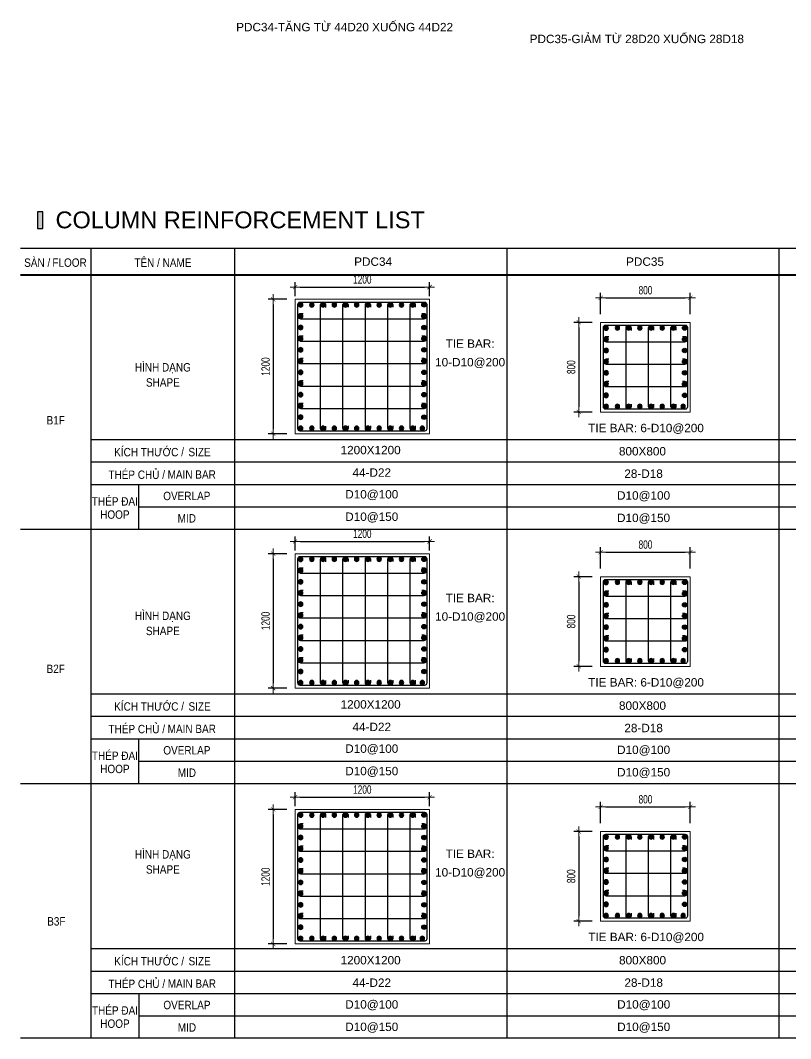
# Model space of a CAD drawing. Header units: millimetres. Extents: x 49323 to 598907, y -6102 to 181761.
# Drawn here: x 568874 to 575746, y 76980 to 86065 of the extents above; entities that cross this region are included whole.
import ezdxf
from ezdxf.enums import TextEntityAlignment as Align

# ---------------------------------------------------------------- set-up
doc = ezdxf.new("R2010")
doc.units = ezdxf.units.MM
doc.linetypes.add('CENTER2', pattern=[1.125, 0.75, -0.125, 0.125, -0.125])
doc.layers.get('Defpoints').update_dxf_attribs({"color": 151, "lineweight": 9})
for name, color, linetype in [('2', 2, 'Continuous'), ('CEN', 1, 'CENTER2'), ('STL', 3, 'Continuous'), ('TIT1', 3, 'Continuous'), ('TXT', 3, 'Continuous')]:
    doc.layers.add(name, color=color, linetype=linetype)
for name, color, linetype, lineweight in [('NDC_S_CONTINUOUS', 3, 'Continuous', 20), ('NDC_S_DIM', 1, 'Continuous', 15), ('NDC_S_VN TEXT', 7, 'Continuous', 20)]:
    doc.layers.add(name, color=color, linetype=linetype, lineweight=lineweight)
doc.styles.add('ARIAL', font='arial.ttf', dxfattribs={"width": 0.8})
doc.styles.add('NDC_ARIAL', font='arial.ttf', dxfattribs={"width": 0.85})
doc.styles.add('NDC_DIM', font='', dxfattribs={"width": 0.75})
doc.styles.get('NDC_DIM').set_extended_font_data('Dotum')
doc.dimstyles.new('NDC_dim_30', dxfattribs={"dimscale": 30, "dimtxt": 2.5, "dimasz": 1.5, "dimexe": 1.5, "dimexo": 2.5, "dimgap": 1, "dimtad": 1, "dimdec": 0, "dimzin": 0, "dimdsep": 46, "dimtxsty": 'NDC_DIM', "dimblk": 'DIMMARK', "dimcen": 0.09, "dimdle": 1.2, "dimclrd": 1, "dimclre": 1, "dimclrt": 3, "dimadec": 0, "dimazin": 0, "dimtfac": 1, "dimtdec": 0, "dimtix": 1, "dimtofl": 0, "dimtmove": 0, "dimatfit": 3, "dimfxl": 8, "dimfxlon": 1, "dimtolj": 1, "dimtzin": 0, "dimarcsym": 0})

# ---------------------------------------------------------------- blocks, each defined once
blk = doc.blocks.new('8')
at = {"layer": '2'}
blk.add_hatch(color=256, dxfattribs=at).paths.add_polyline_path([(20, 0, 0.386127), (1.9, 19.9), (-1.9, 19.9, 0.386127), (-20, 0, 1)])
blk.add_circle((0, 0), 20, dxfattribs=at)
blk = doc.blocks.new('5')
at = {"layer": 'CEN', "rotation": 180}
blk.add_blockref('8', (0, 0), dxfattribs=at)
blk = doc.blocks.new('DIMMARK')
at = {"layer": 'NDC_S_DIM', "color": 1}
blk.add_line((-1.5, 0), (1, 0), dxfattribs=at)
at = {"layer": 'NDC_S_DIM', "color": 2, "const_width": 0.1}
blk.add_lwpolyline([(-0.42, -0.42), (0.42, 0.42)], dxfattribs=at)
blk = doc.blocks.new('*D700')
at = {"layer": 'Defpoints', "color": 0, "ltscale": 40, "transparency": 16777216}
for p in [(574851, 79047.6), (574051, 78826.2), (574851, 78826.2)]:
    blk.add_point(p, dxfattribs=at)
at = {"layer": 'NDC_S_DIM', "color": 1, "lineweight": -2, "ltscale": 40, "transparency": 16777216}
for p, q in [((574051, 78901.2), (574051, 79092.6)), ((574096, 79047.6), (574806, 79047.6)), ((574851, 78901.2), (574851, 79092.6))]:
    blk.add_line(p, q, dxfattribs=at)
at = {"layer": 'NDC_S_DIM', "color": 1, "lineweight": -2, "ltscale": 40, "transparency": 16777216, "xscale": 45, "yscale": 45, "zscale": 45, "rotation": 180}
blk.add_blockref('DIMMARK', (574051, 79047.6), dxfattribs=at)
at = {"layer": 'NDC_S_DIM', "color": 1, "lineweight": -2, "ltscale": 40, "transparency": 16777216, "xscale": 45, "yscale": 45, "zscale": 45}
blk.add_blockref('DIMMARK', (574851, 79047.6), dxfattribs=at)
at = {"layer": 'NDC_S_DIM', "color": 3, "ltscale": 40, "transparency": 16777216, "insert": (574451, 79115.1), "char_height": 75, "attachment_point": 5, "style": 'NDC_DIM'}
blk.add_mtext('\\A1;800', dxfattribs=at)
blk = doc.blocks.new('*D701')
at = {"layer": 'Defpoints', "color": 0, "ltscale": 40, "transparency": 16777216}
for p in [(574051, 78828.7), (573855.6, 78028.7), (574051, 78028.7)]:
    blk.add_point(p, dxfattribs=at)
at = {"layer": 'NDC_S_DIM', "color": 1, "lineweight": -2, "ltscale": 40, "transparency": 16777216}
for p, q in [((573976, 78828.7), (573810.6, 78828.7)), ((573855.6, 78783.7), (573855.6, 78073.7)), ((573976, 78028.7), (573810.6, 78028.7))]:
    blk.add_line(p, q, dxfattribs=at)
at = {"layer": 'NDC_S_DIM', "color": 1, "lineweight": -2, "ltscale": 40, "transparency": 16777216, "xscale": 45, "yscale": 45, "zscale": 45}
for p, rotation in [((573855.6, 78828.7), 90), ((573855.6, 78028.7), 270)]:
    blk.add_blockref('DIMMARK', p, dxfattribs=dict(at, rotation=rotation))
at = {"layer": 'NDC_S_DIM', "color": 3, "ltscale": 40, "transparency": 16777216, "insert": (573788.1, 78428.7), "char_height": 75, "attachment_point": 5, "rotation": 90, "style": 'NDC_DIM'}
blk.add_mtext('\\A1;800', dxfattribs=at)
blk = doc.blocks.new('*D702')
at = {"layer": 'Defpoints', "color": 0, "ltscale": 40, "transparency": 16777216}
for p in [(574851, 81320.4), (574051, 81099), (574851, 81099)]:
    blk.add_point(p, dxfattribs=at)
at = {"layer": 'NDC_S_DIM', "color": 1, "lineweight": -2, "ltscale": 40, "transparency": 16777216}
for p, q in [((574051, 81174), (574051, 81365.4)), ((574096, 81320.4), (574806, 81320.4)), ((574851, 81174), (574851, 81365.4))]:
    blk.add_line(p, q, dxfattribs=at)
at = {"layer": 'NDC_S_DIM', "color": 1, "lineweight": -2, "ltscale": 40, "transparency": 16777216, "xscale": 45, "yscale": 45, "zscale": 45, "rotation": 180}
blk.add_blockref('DIMMARK', (574051, 81320.4), dxfattribs=at)
at = {"layer": 'NDC_S_DIM', "color": 1, "lineweight": -2, "ltscale": 40, "transparency": 16777216, "xscale": 45, "yscale": 45, "zscale": 45}
blk.add_blockref('DIMMARK', (574851, 81320.4), dxfattribs=at)
at = {"layer": 'NDC_S_DIM', "color": 3, "ltscale": 40, "transparency": 16777216, "insert": (574451, 81388), "char_height": 75, "attachment_point": 5, "style": 'NDC_DIM'}
blk.add_mtext('\\A1;800', dxfattribs=at)
blk = doc.blocks.new('*D703')
at = {"layer": 'Defpoints', "color": 0, "ltscale": 40, "transparency": 16777216}
for p in [(574051, 81101.6), (573855.6, 80301.6), (574051, 80301.6)]:
    blk.add_point(p, dxfattribs=at)
at = {"layer": 'NDC_S_DIM', "color": 1, "lineweight": -2, "ltscale": 40, "transparency": 16777216}
for p, q in [((573976, 81101.6), (573810.6, 81101.6)), ((573855.6, 81056.6), (573855.6, 80346.6)), ((573976, 80301.6), (573810.6, 80301.6))]:
    blk.add_line(p, q, dxfattribs=at)
at = {"layer": 'NDC_S_DIM', "color": 1, "lineweight": -2, "ltscale": 40, "transparency": 16777216, "xscale": 45, "yscale": 45, "zscale": 45}
for p, rotation in [((573855.6, 81101.6), 90), ((573855.6, 80301.6), 270)]:
    blk.add_blockref('DIMMARK', p, dxfattribs=dict(at, rotation=rotation))
at = {"layer": 'NDC_S_DIM', "color": 3, "ltscale": 40, "transparency": 16777216, "insert": (573788.1, 80701.6), "char_height": 75, "attachment_point": 5, "rotation": 90, "style": 'NDC_DIM'}
blk.add_mtext('\\A1;800', dxfattribs=at)
blk = doc.blocks.new('*D694')
at = {"layer": 'Defpoints', "color": 0, "ltscale": 40, "transparency": 16777216}
for p in [(574851, 83589.9), (574051, 83368.5), (574851, 83368.5)]:
    blk.add_point(p, dxfattribs=at)
at = {"layer": 'NDC_S_DIM', "color": 1, "lineweight": -2, "ltscale": 40, "transparency": 16777216}
for p, q in [((574051, 83443.5), (574051, 83634.9)), ((574096, 83589.9), (574806, 83589.9)), ((574851, 83443.5), (574851, 83634.9))]:
    blk.add_line(p, q, dxfattribs=at)
at = {"layer": 'NDC_S_DIM', "color": 1, "lineweight": -2, "ltscale": 40, "transparency": 16777216, "xscale": 45, "yscale": 45, "zscale": 45, "rotation": 180}
blk.add_blockref('DIMMARK', (574051, 83589.9), dxfattribs=at)
at = {"layer": 'NDC_S_DIM', "color": 1, "lineweight": -2, "ltscale": 40, "transparency": 16777216, "xscale": 45, "yscale": 45, "zscale": 45}
blk.add_blockref('DIMMARK', (574851, 83589.9), dxfattribs=at)
at = {"layer": 'NDC_S_DIM', "color": 3, "ltscale": 40, "transparency": 16777216, "insert": (574451, 83657.4), "char_height": 75, "attachment_point": 5, "style": 'NDC_DIM'}
blk.add_mtext('\\A1;800', dxfattribs=at)
blk = doc.blocks.new('*D695')
at = {"layer": 'Defpoints', "color": 0, "ltscale": 40, "transparency": 16777216}
for p in [(574051, 83371), (573855.6, 82571), (574051, 82571)]:
    blk.add_point(p, dxfattribs=at)
at = {"layer": 'NDC_S_DIM', "color": 1, "lineweight": -2, "ltscale": 40, "transparency": 16777216}
for p, q in [((573976, 83371), (573810.6, 83371)), ((573855.6, 83326), (573855.6, 82616)), ((573976, 82571), (573810.6, 82571))]:
    blk.add_line(p, q, dxfattribs=at)
at = {"layer": 'NDC_S_DIM', "color": 1, "lineweight": -2, "ltscale": 40, "transparency": 16777216, "xscale": 45, "yscale": 45, "zscale": 45}
for p, rotation in [((573855.6, 83371), 90), ((573855.6, 82571), 270)]:
    blk.add_blockref('DIMMARK', p, dxfattribs=dict(at, rotation=rotation))
at = {"layer": 'NDC_S_DIM', "color": 3, "ltscale": 40, "transparency": 16777216, "insert": (573788.1, 82971), "char_height": 75, "attachment_point": 5, "rotation": 90, "style": 'NDC_DIM'}
blk.add_mtext('\\A1;800', dxfattribs=at)
blk = doc.blocks.new('*D680')
at = {"layer": 'Defpoints', "color": 0, "ltscale": 40, "transparency": 16777216}
for p in [(572525, 79134.1), (571325, 78978.4), (572525, 78978.4)]:
    blk.add_point(p, dxfattribs=at)
at = {"layer": 'NDC_S_DIM', "color": 1, "lineweight": -2, "ltscale": 40, "transparency": 16777216}
for p, q in [((571325, 79053.4), (571325, 79179.1)), ((572525, 79053.4), (572525, 79179.1)), ((571370, 79134.1), (572480, 79134.1))]:
    blk.add_line(p, q, dxfattribs=at)
at = {"layer": 'NDC_S_DIM', "color": 1, "lineweight": -2, "ltscale": 40, "transparency": 16777216, "xscale": 45, "yscale": 45, "zscale": 45, "rotation": 180}
blk.add_blockref('DIMMARK', (571325, 79134.1), dxfattribs=at)
at = {"layer": 'NDC_S_DIM', "color": 1, "lineweight": -2, "ltscale": 40, "transparency": 16777216, "xscale": 45, "yscale": 45, "zscale": 45}
blk.add_blockref('DIMMARK', (572525, 79134.1), dxfattribs=at)
at = {"layer": 'NDC_S_DIM', "color": 3, "ltscale": 40, "transparency": 16777216, "insert": (571925, 79201.6), "char_height": 75, "attachment_point": 5, "style": 'NDC_DIM'}
blk.add_mtext('\\A1;1200', dxfattribs=at)
blk = doc.blocks.new('*D681')
at = {"layer": 'Defpoints', "color": 0, "ltscale": 40, "transparency": 16777216}
for p in [(571325, 79024.8), (571129.6, 77824.8), (571325, 77824.8)]:
    blk.add_point(p, dxfattribs=at)
at = {"layer": 'NDC_S_DIM', "color": 1, "lineweight": -2, "ltscale": 40, "transparency": 16777216}
for p, q in [((571250, 79024.8), (571084.6, 79024.8)), ((571129.6, 78979.8), (571129.6, 77869.8)), ((571250, 77824.8), (571084.6, 77824.8))]:
    blk.add_line(p, q, dxfattribs=at)
at = {"layer": 'NDC_S_DIM', "color": 1, "lineweight": -2, "ltscale": 40, "transparency": 16777216, "xscale": 45, "yscale": 45, "zscale": 45}
for p, rotation in [((571129.6, 79024.8), 90), ((571129.6, 77824.8), 270)]:
    blk.add_blockref('DIMMARK', p, dxfattribs=dict(at, rotation=rotation))
at = {"layer": 'NDC_S_DIM', "color": 3, "ltscale": 40, "transparency": 16777216, "insert": (571062.1, 78424.8), "char_height": 75, "attachment_point": 5, "rotation": 90, "style": 'NDC_DIM'}
blk.add_mtext('\\A1;1200', dxfattribs=at)
blk = doc.blocks.new('*D684')
at = {"layer": 'Defpoints', "color": 0, "ltscale": 40, "transparency": 16777216}
for p in [(572525, 81416.3), (571325, 81260.5), (572525, 81260.5)]:
    blk.add_point(p, dxfattribs=at)
at = {"layer": 'NDC_S_DIM', "color": 1, "lineweight": -2, "ltscale": 40, "transparency": 16777216}
for p, q in [((571325, 81335.5), (571325, 81461.3)), ((571370, 81416.3), (572480, 81416.3)), ((572525, 81335.5), (572525, 81461.3))]:
    blk.add_line(p, q, dxfattribs=at)
at = {"layer": 'NDC_S_DIM', "color": 1, "lineweight": -2, "ltscale": 40, "transparency": 16777216, "xscale": 45, "yscale": 45, "zscale": 45, "rotation": 180}
blk.add_blockref('DIMMARK', (571325, 81416.3), dxfattribs=at)
at = {"layer": 'NDC_S_DIM', "color": 1, "lineweight": -2, "ltscale": 40, "transparency": 16777216, "xscale": 45, "yscale": 45, "zscale": 45}
blk.add_blockref('DIMMARK', (572525, 81416.3), dxfattribs=at)
at = {"layer": 'NDC_S_DIM', "color": 3, "ltscale": 40, "transparency": 16777216, "insert": (571925, 81483.8), "char_height": 75, "attachment_point": 5, "style": 'NDC_DIM'}
blk.add_mtext('\\A1;1200', dxfattribs=at)
blk = doc.blocks.new('*D685')
at = {"layer": 'Defpoints', "color": 0, "ltscale": 40, "transparency": 16777216}
for p in [(571325, 81307), (571129.6, 80107), (571325, 80107)]:
    blk.add_point(p, dxfattribs=at)
at = {"layer": 'NDC_S_DIM', "color": 1, "lineweight": -2, "ltscale": 40, "transparency": 16777216}
for p, q in [((571250, 81307), (571084.6, 81307)), ((571129.6, 81262), (571129.6, 80152)), ((571250, 80107), (571084.6, 80107))]:
    blk.add_line(p, q, dxfattribs=at)
at = {"layer": 'NDC_S_DIM', "color": 1, "lineweight": -2, "ltscale": 40, "transparency": 16777216, "xscale": 45, "yscale": 45, "zscale": 45}
for p, rotation in [((571129.6, 81307), 90), ((571129.6, 80107), 270)]:
    blk.add_blockref('DIMMARK', p, dxfattribs=dict(at, rotation=rotation))
at = {"layer": 'NDC_S_DIM', "color": 3, "ltscale": 40, "transparency": 16777216, "insert": (571062.1, 80707), "char_height": 75, "attachment_point": 5, "rotation": 90, "style": 'NDC_DIM'}
blk.add_mtext('\\A1;1200', dxfattribs=at)
blk = doc.blocks.new('*D686')
at = {"layer": 'Defpoints', "color": 0, "ltscale": 40, "transparency": 16777216}
for p in [(572525, 83685.7), (571325, 83530), (572525, 83530)]:
    blk.add_point(p, dxfattribs=at)
at = {"layer": 'NDC_S_DIM', "color": 1, "lineweight": -2, "ltscale": 40, "transparency": 16777216}
for p, q in [((571325, 83605), (571325, 83730.7)), ((571370, 83685.7), (572480, 83685.7)), ((572525, 83605), (572525, 83730.7))]:
    blk.add_line(p, q, dxfattribs=at)
at = {"layer": 'NDC_S_DIM', "color": 1, "lineweight": -2, "ltscale": 40, "transparency": 16777216, "xscale": 45, "yscale": 45, "zscale": 45, "rotation": 180}
blk.add_blockref('DIMMARK', (571325, 83685.7), dxfattribs=at)
at = {"layer": 'NDC_S_DIM', "color": 1, "lineweight": -2, "ltscale": 40, "transparency": 16777216, "xscale": 45, "yscale": 45, "zscale": 45}
blk.add_blockref('DIMMARK', (572525, 83685.7), dxfattribs=at)
at = {"layer": 'NDC_S_DIM', "color": 3, "ltscale": 40, "transparency": 16777216, "insert": (571925, 83753.3), "char_height": 75, "attachment_point": 5, "style": 'NDC_DIM'}
blk.add_mtext('\\A1;1200', dxfattribs=at)
blk = doc.blocks.new('*D687')
at = {"layer": 'Defpoints', "color": 0, "ltscale": 40, "transparency": 16777216}
for p in [(571325, 83576.5), (571129.6, 82376.5), (571325, 82376.5)]:
    blk.add_point(p, dxfattribs=at)
at = {"layer": 'NDC_S_DIM', "color": 1, "lineweight": -2, "ltscale": 40, "transparency": 16777216}
for p, q in [((571250, 83576.5), (571084.6, 83576.5)), ((571129.6, 83531.5), (571129.6, 82421.5)), ((571250, 82376.5), (571084.6, 82376.5))]:
    blk.add_line(p, q, dxfattribs=at)
at = {"layer": 'NDC_S_DIM', "color": 1, "lineweight": -2, "ltscale": 40, "transparency": 16777216, "xscale": 45, "yscale": 45, "zscale": 45}
for p, rotation in [((571129.6, 83576.5), 90), ((571129.6, 82376.5), 270)]:
    blk.add_blockref('DIMMARK', p, dxfattribs=dict(at, rotation=rotation))
at = {"layer": 'NDC_S_DIM', "color": 3, "ltscale": 40, "transparency": 16777216, "insert": (571062.1, 82976.5), "char_height": 75, "attachment_point": 5, "rotation": 90, "style": 'NDC_DIM'}
blk.add_mtext('\\A1;1200', dxfattribs=at)

msp = doc.modelspace()

# ---------------------------------------------------------------- hatches: boundary and pattern name
at = {"layer": 'TXT'}
msp.add_hatch(color=7, dxfattribs=at).paths.add_polyline_path([(569075.8, 84207.8), (569075.8, 84357.8), (569025.8, 84357.8), (569025.8, 84207.8)])

# ---------------------------------------------------------------- linework, layer by layer
at = {"layer": '2', "lineweight": -2, "ltscale": 1000, "elevation": 0}
for points in [[(572500, 83531.5), (572500, 82421.5, -0.414214), (572480, 82401.5), (571370, 82401.5, -0.414214), (571350, 82421.5), (571350, 83531.5, -0.414214), (571370, 83551.5), (572480, 83551.5, -0.414214)], [(574826, 83326), (574826, 82616, -0.414214), (574806, 82596), (574096, 82596, -0.414214), (574076, 82616), (574076, 83326, -0.414214), (574096, 83346), (574806, 83346, -0.414214)], [(572500, 81262), (572500, 80152, -0.414214), (572480, 80132), (571370, 80132, -0.414214), (571350, 80152), (571350, 81262, -0.414214), (571370, 81282), (572480, 81282, -0.414214)], [(574826, 81056.6), (574826, 80346.6, -0.414214), (574806, 80326.6), (574096, 80326.6, -0.414214), (574076, 80346.6), (574076, 81056.6, -0.414214), (574096, 81076.6), (574806, 81076.6, -0.414214)], [(572500, 78979.8), (572500, 77869.8, -0.414214), (572480, 77849.8), (571370, 77849.8, -0.414214), (571350, 77869.8), (571350, 78979.8, -0.414214), (571370, 78999.8), (572480, 78999.8, -0.414214)], [(574826, 78783.7), (574826, 78073.7, -0.414214), (574806, 78053.7), (574096, 78053.7, -0.414214), (574076, 78073.7), (574076, 78783.7, -0.414214), (574096, 78803.7), (574806, 78803.7, -0.414214)]]:
    msp.add_lwpolyline(points, format="xyb", close=True, dxfattribs=at)
at = {"layer": '2', "elevation": 0}
for points in [[(571597.3, 82446.1), (571597.3, 82424, -1), (571552.3, 82424), (571552.3, 83526, -1), (571597.3, 83526), (571597.3, 83503.8)], [(571797.3, 82447.6), (571797.3, 82425.5, -1), (571752.3, 82425.5), (571752.3, 83527.5, -1), (571797.3, 83527.5), (571797.3, 83505.3)], [(571997.3, 82447.6), (571997.3, 82425.5, -1), (571952.3, 82425.5), (571952.3, 83527.5, -1), (571997.3, 83527.5), (571997.3, 83505.3)], [(572197.3, 82447.6), (572197.3, 82425.5, -1), (572152.3, 82425.5), (572152.3, 83527.5, -1), (572197.3, 83527.5), (572197.3, 83505.3)], [(572397.3, 82447.6), (572397.3, 82425.5, -1), (572352.3, 82425.5), (572352.3, 83527.5, -1), (572397.3, 83527.5), (572397.3, 83505.3)], [(571396.9, 83448), (571374.8, 83448, 1), (571374.8, 83403), (572476.8, 83403, 1), (572476.8, 83448), (572454.7, 83448)], [(574323.3, 82640.7), (574323.3, 82618.5, -1), (574278.3, 82618.5), (574278.3, 83320.5, -1), (574323.3, 83320.5), (574323.3, 83298.4)], [(574523.3, 82642.2), (574523.3, 82620, -1), (574478.3, 82620), (574478.3, 83322, -1), (574523.3, 83322), (574523.3, 83299.9)], [(574723.3, 82642.2), (574723.3, 82620, -1), (574678.3, 82620), (574678.3, 83322, -1), (574723.3, 83322), (574723.3, 83299.9)], [(571396.9, 83248), (571374.8, 83248, 1), (571374.8, 83203), (572476.8, 83203, 1), (572476.8, 83248), (572454.7, 83248)], [(574122.9, 83242.6), (574100.8, 83242.6, 1), (574100.8, 83197.6), (574802.8, 83197.6, 1), (574802.8, 83242.6), (574780.7, 83242.6)], [(571396.9, 83048), (571374.8, 83048, 1), (571374.8, 83003), (572476.8, 83003, 1), (572476.8, 83048), (572454.7, 83048)], [(574122.9, 83042.6), (574100.8, 83042.6, 1), (574100.8, 82997.6), (574802.8, 82997.6, 1), (574802.8, 83042.6), (574780.7, 83042.6)], [(571396.9, 82848), (571374.8, 82848, 1), (571374.8, 82803), (572476.8, 82803, 1), (572476.8, 82848), (572454.7, 82848)], [(574122.9, 82842.6), (574100.8, 82842.6, 1), (574100.8, 82797.6), (574802.8, 82797.6, 1), (574802.8, 82842.6), (574780.7, 82842.6)], [(571396.9, 82648), (571374.8, 82648, 1), (571374.8, 82603), (572476.8, 82603, 1), (572476.8, 82648), (572454.7, 82648)], [(571597.3, 80176.7), (571597.3, 80154.5, -1), (571552.3, 80154.5), (571552.3, 81256.5, -1), (571597.3, 81256.5), (571597.3, 81234.4)], [(571797.3, 80178.2), (571797.3, 80156, -1), (571752.3, 80156), (571752.3, 81258, -1), (571797.3, 81258), (571797.3, 81235.9)], [(571997.3, 80178.2), (571997.3, 80156, -1), (571952.3, 80156), (571952.3, 81258, -1), (571997.3, 81258), (571997.3, 81235.9)], [(572197.3, 80178.2), (572197.3, 80156, -1), (572152.3, 80156), (572152.3, 81258, -1), (572197.3, 81258), (572197.3, 81235.9)], [(572397.3, 80178.2), (572397.3, 80156, -1), (572352.3, 80156), (572352.3, 81258, -1), (572397.3, 81258), (572397.3, 81235.9)], [(571396.9, 81178.6), (571374.8, 81178.6, 1), (571374.8, 81133.6), (572476.8, 81133.6, 1), (572476.8, 81178.6), (572454.7, 81178.6)], [(574323.3, 80371.2), (574323.3, 80349.1, -1), (574278.3, 80349.1), (574278.3, 81051.1, -1), (574323.3, 81051.1), (574323.3, 81029)], [(574523.3, 80372.7), (574523.3, 80350.6, -1), (574478.3, 80350.6), (574478.3, 81052.6, -1), (574523.3, 81052.6), (574523.3, 81030.4)], [(574723.3, 80372.7), (574723.3, 80350.6, -1), (574678.3, 80350.6), (574678.3, 81052.6, -1), (574723.3, 81052.6), (574723.3, 81030.4)], [(571396.9, 80978.6), (571374.8, 80978.6, 1), (571374.8, 80933.6), (572476.8, 80933.6, 1), (572476.8, 80978.6), (572454.7, 80978.6)], [(574122.9, 80973.1), (574100.8, 80973.1, 1), (574100.8, 80928.1), (574802.8, 80928.1, 1), (574802.8, 80973.1), (574780.7, 80973.1)], [(571396.9, 80778.6), (571374.8, 80778.6, 1), (571374.8, 80733.6), (572476.8, 80733.6, 1), (572476.8, 80778.6), (572454.7, 80778.6)], [(574122.9, 80773.1), (574100.8, 80773.1, 1), (574100.8, 80728.1), (574802.8, 80728.1, 1), (574802.8, 80773.1), (574780.7, 80773.1)], [(571396.9, 80578.6), (571374.8, 80578.6, 1), (571374.8, 80533.6), (572476.8, 80533.6, 1), (572476.8, 80578.6), (572454.7, 80578.6)], [(574122.9, 80573.1), (574100.8, 80573.1, 1), (574100.8, 80528.1), (574802.8, 80528.1, 1), (574802.8, 80573.1), (574780.7, 80573.1)], [(571396.9, 80378.6), (571374.8, 80378.6, 1), (571374.8, 80333.6), (572476.8, 80333.6, 1), (572476.8, 80378.6), (572454.7, 80378.6)], [(571597.3, 77894.5), (571597.3, 77872.3, -1), (571552.3, 77872.3), (571552.3, 78974.3, -1), (571597.3, 78974.3), (571597.3, 78952.2)], [(571797.3, 77896), (571797.3, 77873.8, -1), (571752.3, 77873.8), (571752.3, 78975.8, -1), (571797.3, 78975.8), (571797.3, 78953.7)], [(571997.3, 77896), (571997.3, 77873.8, -1), (571952.3, 77873.8), (571952.3, 78975.8, -1), (571997.3, 78975.8), (571997.3, 78953.7)], [(572197.3, 77896), (572197.3, 77873.8, -1), (572152.3, 77873.8), (572152.3, 78975.8, -1), (572197.3, 78975.8), (572197.3, 78953.7)], [(572397.3, 77896), (572397.3, 77873.8, -1), (572352.3, 77873.8), (572352.3, 78975.8, -1), (572397.3, 78975.8), (572397.3, 78953.7)], [(571396.9, 78896.4), (571374.8, 78896.4, 1), (571374.8, 78851.4), (572476.8, 78851.4, 1), (572476.8, 78896.4), (572454.7, 78896.4)], [(574323.3, 78098.4), (574323.3, 78076.2, -1), (574278.3, 78076.2), (574278.3, 78778.2, -1), (574323.3, 78778.2), (574323.3, 78756.1)], [(574523.3, 78099.9), (574523.3, 78077.7, -1), (574478.3, 78077.7), (574478.3, 78779.7, -1), (574523.3, 78779.7), (574523.3, 78757.6)], [(574723.3, 78099.9), (574723.3, 78077.7, -1), (574678.3, 78077.7), (574678.3, 78779.7, -1), (574723.3, 78779.7), (574723.3, 78757.6)], [(571396.9, 78696.4), (571374.8, 78696.4, 1), (571374.8, 78651.4), (572476.8, 78651.4, 1), (572476.8, 78696.4), (572454.7, 78696.4)], [(574122.9, 78700.3), (574100.8, 78700.3, 1), (574100.8, 78655.3), (574802.8, 78655.3, 1), (574802.8, 78700.3), (574780.7, 78700.3)], [(574122.9, 78500.3), (574100.8, 78500.3, 1), (574100.8, 78455.3), (574802.8, 78455.3, 1), (574802.8, 78500.3), (574780.7, 78500.3)], [(571396.9, 78496.4), (571374.8, 78496.4, 1), (571374.8, 78451.4), (572476.8, 78451.4, 1), (572476.8, 78496.4), (572454.7, 78496.4)], [(571396.9, 78296.4), (571374.8, 78296.4, 1), (571374.8, 78251.4), (572476.8, 78251.4, 1), (572476.8, 78296.4), (572454.7, 78296.4)], [(574122.9, 78300.3), (574100.8, 78300.3, 1), (574100.8, 78255.3), (574802.8, 78255.3, 1), (574802.8, 78300.3), (574780.7, 78300.3)], [(571396.9, 78096.4), (571374.8, 78096.4, 1), (571374.8, 78051.4), (572476.8, 78051.4, 1), (572476.8, 78096.4), (572454.7, 78096.4)]]:
    msp.add_lwpolyline(points, format="xyb", dxfattribs=at)
at = {"layer": 'NDC_S_CONTINUOUS', "ltscale": 70, "elevation": 0}
for points in [[(572525, 83576.5), (572525, 82376.5), (571325, 82376.5), (571325, 83576.5), (572525, 83576.5)], [(574851, 83371), (574851, 82571), (574051, 82571), (574051, 83371), (574851, 83371)], [(572525, 81307), (572525, 80107), (571325, 80107), (571325, 81307), (572525, 81307)], [(574851, 81101.6), (574851, 80301.6), (574051, 80301.6), (574051, 81101.6), (574851, 81101.6)], [(572525, 79024.8), (572525, 77824.8), (571325, 77824.8), (571325, 79024.8), (572525, 79024.8)], [(574851, 78828.7), (574851, 78028.7), (574051, 78028.7), (574051, 78828.7), (574851, 78828.7)]]:
    msp.add_lwpolyline(points, dxfattribs=at)
at = {"layer": 'TIT1', "color": 2}
msp.add_line((568875.8, 84032.8), (580491.9, 84032.8), dxfattribs=at)
at = {"layer": 'TIT1'}
for p, q in [((569503.6, 84032.8), (569503.6, 76983.4)), ((570787.5, 76983.4), (570787.5, 84032.8)), ((573213.6, 84032.8), (573213.6, 76983.4)), ((575639.7, 84032.8), (575639.7, 76983.4)), ((580491.9, 83794.2), (568874.1, 83794.2)), ((568875.8, 83792.8), (580491.9, 83792.8)), ((573599.1, 83794.2), (573585.4, 83794.2)), ((580491.9, 81522.2), (568874.6, 81522.2)), ((580491.9, 79252.8), (568875.2, 79252.8)), ((580491.9, 76984.8), (568874.1, 76984.8))]:
    msp.add_line(p, q, dxfattribs=at)
at = {"layer": 'TIT1', "color": 8}
for p, q in [((580491.9, 82322.2), (569502.5, 82322.2)), ((580491.9, 82122.2), (569502.5, 82122.2)), ((580491.9, 81922.2), (569502.5, 81922.2)), ((569931.7, 81522.2), (569931.7, 81922.2)), ((580491.9, 81722.2), (569931.7, 81722.2)), ((580491.9, 80052.8), (569503, 80052.8)), ((580491.9, 79852.8), (569503, 79852.8)), ((580491.9, 79652.8), (569503, 79652.8)), ((569932.3, 79252.8), (569932.3, 79652.8)), ((580491.9, 79452.8), (569932.3, 79452.8)), ((580491.9, 77779.9), (569503.6, 77779.9)), ((580491.9, 77579.9), (569503.6, 77579.9)), ((580491.9, 77379.9), (569503.6, 77379.9)), ((569932.8, 76979.9), (569932.8, 77379.9)), ((580491.9, 77179.9), (569932.8, 77179.9))]:
    msp.add_line(p, q, dxfattribs=at)
at = {"layer": 'TXT', "color": 7}
msp.add_lwpolyline([(569075.8, 84207.8), (569075.8, 84357.8), (569025.8, 84357.8), (569025.8, 84207.8)], close=True, dxfattribs=at)
msp.add_lwpolyline([(569075.8, 84207.8), (569075.8, 84357.8), (569025.8, 84357.8), (569025.8, 84207.8)], close=True, dxfattribs=at)

# ---------------------------------------------------------------- block references
at = {"layer": 'STL', "xscale": -1}
for p in [(571374.8, 83526.5), (571374.8, 83425.5), (571374.8, 83325.5), (574100.8, 83321), (571374.8, 83225.5), (574100.8, 83220.1), (571374.8, 83125.5), (574100.8, 83120.1), (571374.8, 83025.5), (574100.8, 83020.1), (571374.8, 82925.5), (574100.8, 82920.1), (571374.8, 82825.5), (574100.8, 82820.1), (571374.8, 82725.5), (574100.8, 82720.1), (571374.8, 82625.5), (574100.8, 82620.1), (571374.8, 82525.5), (571374.8, 82425.5), (571374.8, 81257), (571374.8, 81156.1), (571374.8, 81056.1), (574100.8, 81051.6), (571374.8, 80956.1), (574100.8, 80950.6), (571374.8, 80856.1), (574100.8, 80850.6), (571374.8, 80756.1), (574100.8, 80750.6), (571374.8, 80656.1), (574100.8, 80650.6), (571374.8, 80556.1), (574100.8, 80550.6), (571374.8, 80456.1), (574100.8, 80450.6), (571374.8, 80356.1), (574100.8, 80350.6), (571374.8, 80256.1), (571374.8, 80156.1), (571374.8, 78974.8), (571374.8, 78873.9), (571374.8, 78773.9), (574100.8, 78778.7), (571374.8, 78673.9), (574100.8, 78677.8), (571374.8, 78573.9), (574100.8, 78577.8), (571374.8, 78473.9), (574100.8, 78477.8), (571374.8, 78373.9), (574100.8, 78377.8), (571374.8, 78273.9), (574100.8, 78277.8), (571374.8, 78173.9), (574100.8, 78177.8), (571374.8, 78073.9), (574100.8, 78077.8), (571374.8, 77973.9), (571374.8, 77873.9)]:
    msp.add_blockref('5', p, dxfattribs=at)
at = {"layer": 'STL', "xscale": -1, "rotation": 270}
for p in [(571474.8, 83527.5), (571574.8, 83527.5), (571674.8, 83527.5), (571774.8, 83527.5), (571874.8, 83527.5), (571974.8, 83527.5), (572074.8, 83527.5), (572174.8, 83527.5), (572274.8, 83527.5), (572374.8, 83527.5), (574200.8, 83322), (574300.8, 83322), (574400.8, 83322), (574500.8, 83322), (574600.8, 83322), (574700.8, 83322), (574100.8, 82620.1), (574200.8, 82620.1), (574300.8, 82620.1), (574400.8, 82620.1), (574500.8, 82620.1), (574600.8, 82620.1), (574700.8, 82620.1), (574786.7, 82620.1), (571374.8, 82425.5), (571474.8, 82425.5), (571574.8, 82425.5), (571674.8, 82425.5), (571774.8, 82425.5), (571874.8, 82425.5), (571974.8, 82425.5), (572074.8, 82425.5), (572174.8, 82425.5), (572274.8, 82425.5), (572374.8, 82425.5), (572460.7, 82425.5), (571474.8, 81258), (571574.8, 81258), (571674.8, 81258), (571774.8, 81258), (571874.8, 81258), (571974.8, 81258), (572074.8, 81258), (572174.8, 81258), (572274.8, 81258), (572374.8, 81258), (574200.8, 81052.6), (574300.8, 81052.6), (574400.8, 81052.6), (574500.8, 81052.6), (574600.8, 81052.6), (574700.8, 81052.6), (574100.8, 80350.6), (574200.8, 80350.6), (574300.8, 80350.6), (574400.8, 80350.6), (574500.8, 80350.6), (574600.8, 80350.6), (574700.8, 80350.6), (574786.7, 80350.6), (571374.8, 80156.1), (571474.8, 80156.1), (571574.8, 80156.1), (571674.8, 80156.1), (571774.8, 80156.1), (571874.8, 80156.1), (571974.8, 80156.1), (572074.8, 80156.1), (572174.8, 80156.1), (572274.8, 80156.1), (572374.8, 80156.1), (572460.7, 80156.1), (571474.8, 78975.8), (571574.8, 78975.8), (571674.8, 78975.8), (571774.8, 78975.8), (571874.8, 78975.8), (571974.8, 78975.8), (572074.8, 78975.8), (572174.8, 78975.8), (572274.8, 78975.8), (572374.8, 78975.8), (574200.8, 78779.7), (574300.8, 78779.7), (574400.8, 78779.7), (574500.8, 78779.7), (574600.8, 78779.7), (574700.8, 78779.7), (574100.8, 78077.8), (574200.8, 78077.8), (574300.8, 78077.8), (574400.8, 78077.8), (574500.8, 78077.8), (574600.8, 78077.8), (574700.8, 78077.8), (574786.7, 78077.8), (571374.8, 77873.9), (571474.8, 77873.9), (571574.8, 77873.9), (571674.8, 77873.9), (571774.8, 77873.9), (571874.8, 77873.9), (571974.8, 77873.9), (572074.8, 77873.9), (572174.8, 77873.9), (572274.8, 77873.9), (572374.8, 77873.9), (572460.7, 77873.9)]:
    msp.add_blockref('5', p, dxfattribs=at)
at = {"layer": 'STL'}
for p in [(572475.2, 83526.5), (572475.2, 83425.5), (572475.2, 83325.5), (574801.2, 83321), (572475.2, 83225.5), (574801.2, 83220.1), (572475.2, 83125.5), (574801.2, 83120.1), (572475.2, 83025.5), (574801.2, 83020.1), (572475.2, 82925.5), (574801.2, 82920.1), (572475.2, 82825.5), (574801.2, 82820.1), (572475.2, 82725.5), (574801.2, 82720.1), (572475.2, 82625.5), (572475.2, 82525.5), (572475.2, 81257), (572475.2, 81156.1), (572475.2, 81056.1), (574801.2, 81051.6), (572475.2, 80956.1), (574801.2, 80950.6), (572475.2, 80856.1), (574801.2, 80850.6), (572475.2, 80756.1), (574801.2, 80750.6), (572475.2, 80656.1), (574801.2, 80650.6), (572475.2, 80556.1), (574801.2, 80550.6), (572475.2, 80456.1), (574801.2, 80450.6), (572475.2, 80356.1), (572475.2, 80256.1), (572475.2, 78974.8), (572475.2, 78873.9), (572475.2, 78773.9), (574801.2, 78778.7), (572475.2, 78673.9), (574801.2, 78677.8), (572475.2, 78573.9), (574801.2, 78577.8), (572475.2, 78473.9), (574801.2, 78477.8), (572475.2, 78373.9), (574801.2, 78377.8), (572475.2, 78273.9), (574801.2, 78277.8), (572475.2, 78173.9), (574801.2, 78177.8), (572475.2, 78073.9), (572475.2, 77973.9)]:
    msp.add_blockref('5', p, dxfattribs=at)

# ---------------------------------------------------------------- texts
at = {"layer": 'NDC_S_VN TEXT', "style": 'NDC_ARIAL', "width": 0.85}
for s, p in [('SÀN /', (569024.4, 83912.8)), ('HÌNH DẠNG', (570145.5, 82971.2)), ('KÍCH THƯỚC /', (570022.1, 82222.2)), ('THÉP CHỦ /', (569912, 82022.2)), ('THÉP ĐAI', (569717.2, 81783.3)), ('HÌNH DẠNG', (570145.5, 80754.1)), ('KÍCH THƯỚC /', (570022.6, 79952.8)), ('THÉP CHỦ /', (569912.6, 79752.8)), ('THÉP ĐAI', (569717.8, 79513.8)), ('HÌNH DẠNG', (570145.5, 78625.6)), ('KÍCH THƯỚC /', (570023.2, 77679.9)), ('THÉP CHỦ /', (569913.1, 77479.9)), ('THÉP ĐAI', (569718.3, 77241))]:
    msp.add_text(s, height=75, dxfattribs=at).set_placement(p, align=Align.MIDDLE)
at = {"layer": 'TIT1', "color": 2, "style": 'NDC_ARIAL'}
for s, p in [('PDC34-TĂNG TỪ 44D20 XUỐNG 44D22 ', (571781.4, 86016)), ('PDC35-GIẢM TỪ 28D20 XUỐNG 28D18', (574373.9, 85910.6)), ('PDC34', (572021.1, 83912.8)), ('PDC35', (574447.2, 83912.8))]:
    msp.add_text(s, height=75, dxfattribs=at).set_placement(p, align=Align.MIDDLE)
at = {"layer": 'TIT1', "style": 'NDC_ARIAL', "width": 0.85}
for s, p in [('TÊN / NAME', (570145.7, 83912.8)), ('FLOOR', (569312.9, 83904)), ('SHAPE', (570145.5, 82834.9)), ('B1F', (569189.6, 82497.1)), ('SIZE', (570472.6, 82213.4)), ('MAIN BAR', (570402.9, 82013.3)), ('OVERLAP', (570359.1, 81822.2)), ('HOOP', (569717.2, 81656)), ('MID', (570359.1, 81622.2)), ('SHAPE', (570145.5, 80617.8)), ('B2F', (569189.6, 80280)), ('SIZE', (570473.1, 79943.9)), ('MAIN BAR', (570403.4, 79743.9)), ('OVERLAP', (570359.6, 79552.8)), ('HOOP', (569717.8, 79386.5)), ('MID', (570359.6, 79352.8)), ('SHAPE', (570145.5, 78489.4)), ('B3F', (569195, 78026.3)), ('SIZE', (570473.6, 77671.1)), ('MAIN BAR', (570404, 77471)), ('OVERLAP', (570360.1, 77279.9)), ('HOOP', (569718.3, 77113.7)), ('MID', (570360.1, 77079.9))]:
    msp.add_text(s, height=75, dxfattribs=at).set_placement(p, align=Align.MIDDLE)
at = {"layer": 'TIT1', "style": 'NDC_ARIAL'}
for s, p in [('TIE BAR:', (572886.6, 83181.1)), ('10-D10@200', (572886.6, 83009.9)), ('TIE BAR: 6-D10@200', (574455.9, 82422.8)), ('1200X1200', (571999, 82231.3)), ('800X800', (574424.1, 82220.9)), ('44-D22', (572009.1, 82031.3)), ('28-D18', (574434.1, 82020.9)), ('D10@100', (572009.1, 81831.3)), ('D10@100', (574434.1, 81820.9)), ('D10@150', (572009.1, 81631.3)), ('D10@150', (574434.1, 81620.9)), ('TIE BAR:', (572886.6, 80911.7)), ('10-D10@200', (572886.6, 80740.5)), ('TIE BAR: 6-D10@200', (574456.4, 80153.4)), ('1200X1200', (571999, 79961.9)), ('800X800', (574424.6, 79951.4)), ('44-D22', (572009.1, 79761.9)), ('28-D18', (574434.6, 79751.4)), ('D10@100', (572009.1, 79561.9)), ('D10@100', (574434.6, 79551.4)), ('D10@150', (572009.1, 79361.9)), ('D10@150', (574434.6, 79351.4)), ('TIE BAR:', (572886.6, 78629.5)), ('10-D10@200', (572886.6, 78458.3)), ('TIE BAR: 6-D10@200', (574456.9, 77881.6)), ('1200X1200', (571999, 77679.7)), ('800X800', (574425.1, 77679.7)), ('44-D22', (572009.1, 77479.7)), ('28-D18', (574435.2, 77479.7)), ('D10@100', (572009.1, 77279.7)), ('D10@100', (574435.2, 77279.7)), ('D10@150', (572009.1, 77079.7)), ('D10@150', (574435.2, 77079.7))]:
    msp.add_text(s, height=75, dxfattribs=at).set_placement(p, align=Align.MIDDLE)
at = {"layer": 'TXT', "color": 3, "style": 'ARIAL'}
msp.add_text('COLUMN REINFORCEMENT LIST', height=150, dxfattribs=at).set_placement((569188, 84210.1))

# ---------------------------------------------------------------- dimensions: what is measured, and where the dimension line sits
at = {"layer": 'NDC_S_DIM', "ltscale": 40}
for base, p1, p2, picture, middle in [((572525, 83685.7), (571325, 83530), (572525, 83530), '*D686', (571925, 83753.3)), ((574851, 83589.9), (574051, 83368.5), (574851, 83368.5), '*D694', (574451, 83657.4)), ((572525, 81416.3), (571325, 81260.5), (572525, 81260.5), '*D684', (571925, 81483.8)), ((574851, 81320.4), (574051, 81099), (574851, 81099), '*D702', (574451, 81388)), ((572525, 79134.1), (571325, 78978.4), (572525, 78978.4), '*D680', (571925, 79201.6)), ((574851, 79047.6), (574051, 78826.2), (574851, 78826.2), '*D700', (574451, 79115.1))]:
    dim = msp.add_linear_dim(base=base, p1=p1, p2=p2, dimstyle='NDC_dim_30', dxfattribs=at)
    dim.commit()
    dim.dimension.update_dxf_attribs({"geometry": picture, "text_midpoint": middle})
for base, p1, p2, picture, middle in [((571129.6, 82376.5), (571325, 83576.5), (571325, 82376.5), '*D687', (571062.1, 82976.5)), ((573855.6, 82571), (574051, 83371), (574051, 82571), '*D695', (573788.1, 82971)), ((571129.6, 80107), (571325, 81307), (571325, 80107), '*D685', (571062.1, 80707)), ((573855.6, 80301.6), (574051, 81101.6), (574051, 80301.6), '*D703', (573788.1, 80701.6)), ((571129.6, 77824.8), (571325, 79024.8), (571325, 77824.8), '*D681', (571062.1, 78424.8)), ((573855.6, 78028.7), (574051, 78828.7), (574051, 78028.7), '*D701', (573788.1, 78428.7))]:
    dim = msp.add_linear_dim(base=base, p1=p1, p2=p2, angle=90, dimstyle='NDC_dim_30', dxfattribs=at)
    dim.commit()
    dim.dimension.update_dxf_attribs({"geometry": picture, "text_midpoint": middle})

doc.saveas('drawing.dxf')
